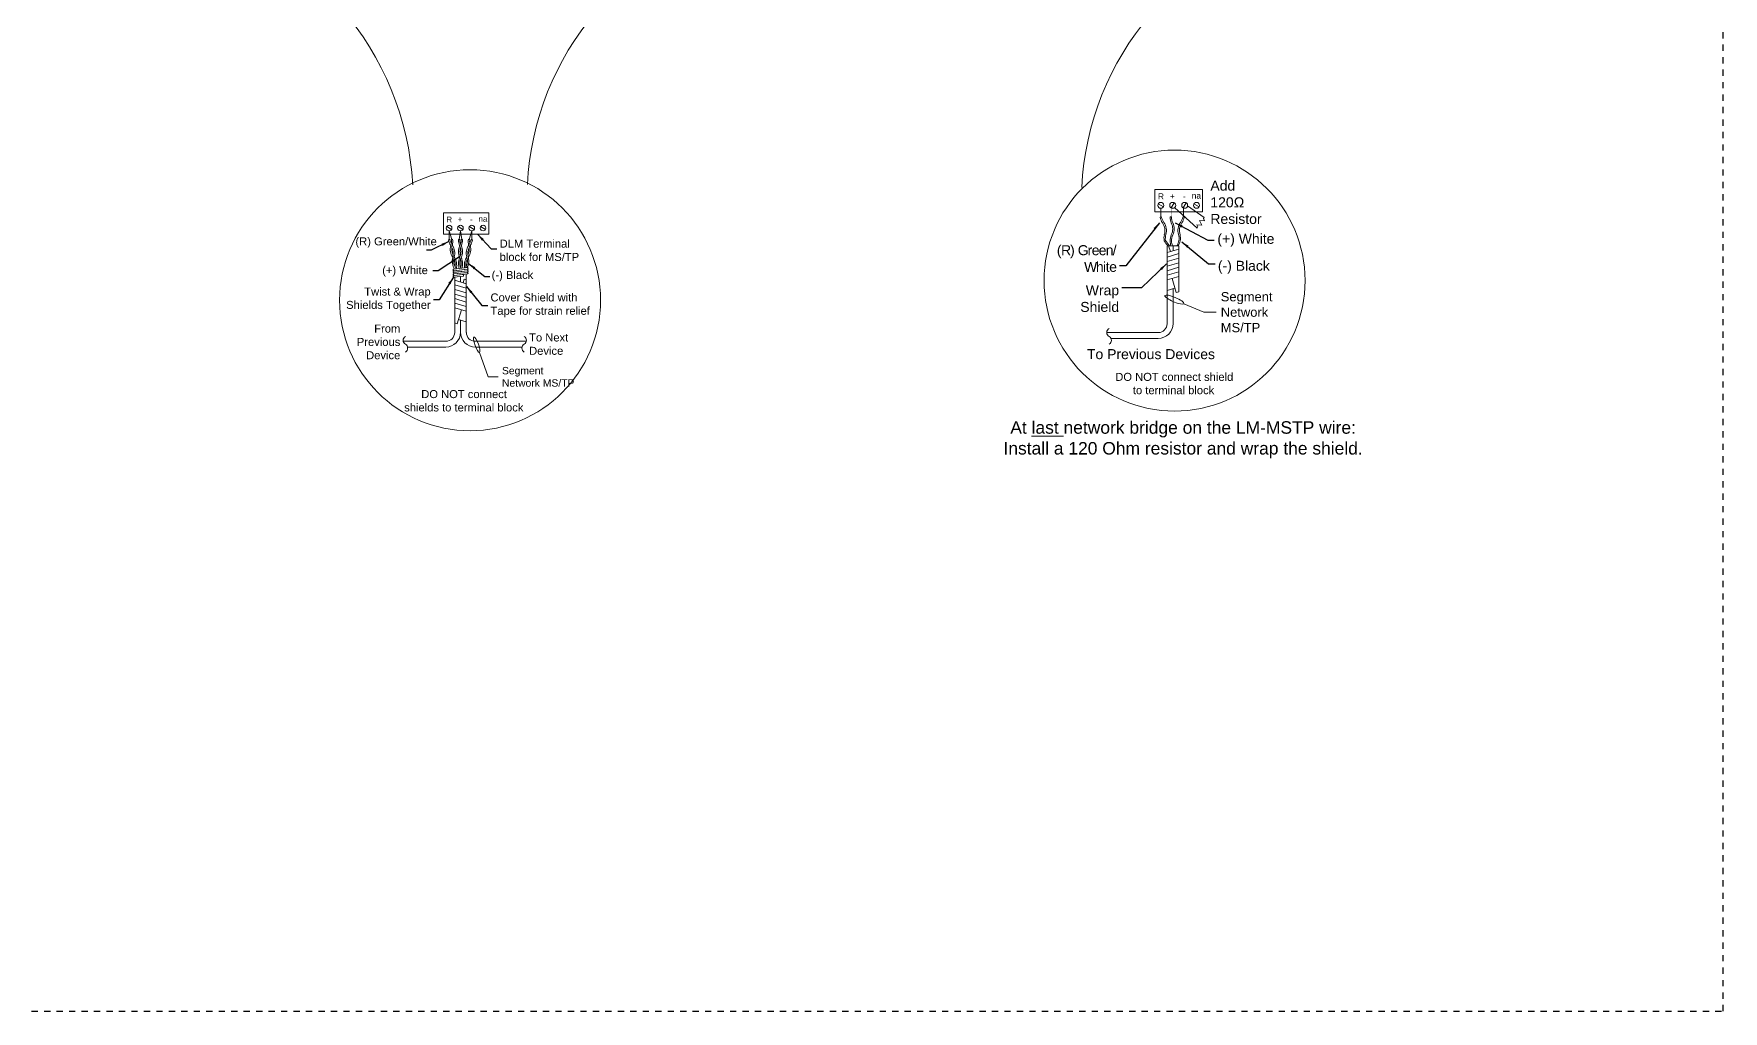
# Model space of a CAD drawing. Header units: inches. Extents: x -60 to 2005, y -577 to 104.
# Drawn here: x 538.3 to 606, y -576.6 to -537.4 of the extents above; entities that cross this region are included whole.
import ezdxf
from ezdxf.enums import TextEntityAlignment as Align

# ---------------------------------------------------------------- set-up
doc = ezdxf.new("R2010")
doc.units = ezdxf.units.IN
doc.header["$MEASUREMENT"] = 0
doc.linetypes.add('Demo', pattern=[0.5, 0.25, -0.25])
doc.layers.get('0').update_dxf_attribs({"lineweight": 5})
doc.layers.add('PS Borders', color=40, linetype='Demo', lineweight=5, plot=False)
doc.layers.add('WS_DETAIL', color=7, linetype='Continuous', lineweight=5)
doc.layers.add('WS_LowVoltage', color=6, linetype='Continuous', lineweight=5)
doc.styles.add('ARIAL', font='arial.ttf')
doc.dimstyles.get("Standard").update_dxf_attribs({"dimtxt": 0.18, "dimasz": 0.18, "dimexe": 0.18, "dimexo": 0.0625, "dimgap": 0.09, "dimtad": 0, "dimtih": 1, "dimtoh": 1, "dimdec": 4, "dimzin": 0, "dimdsep": 46, "dimtxsty": 'Standard', "dimcen": 0.09, "dimadec": 0, "dimazin": 0, "dimtfac": 1, "dimtdec": 4, "dimtofl": 0, "dimtmove": 0, "dimatfit": 3, "dimfxl": 1, "dimtolj": 1, "dimtzin": 0, "dimarcsym": 0})

# ---------------------------------------------------------------- blocks, each defined once
blk = doc.blocks.new('A$C043B1A8A')
at = {"layer": 'WS_DETAIL'}
for p, q in [((0, 0), (0.032, 0.027)), ((0.021, 0.092), (0.145, 0.047)), ((0.032, 0.027), (0.021, 0.092)), ((0.123, 0.178), (0.247, 0.132)), ((0.123, 0.178), (0.145, 0.047)), ((0.268, 0.224), (0.236, 0.197)), ((0.236, 0.197), (0.247, 0.132))]:
    blk.add_line(p, q, dxfattribs=at)
blk = doc.blocks.new('A$C65587FE4')
at = {"layer": 'WS_DETAIL'}
for p, q in [((0.468, 0.107), (0.027, 0.054)), ((0.033, 0.001), (0.478, 0.054))]:
    blk.add_line(p, q, dxfattribs=at)
for centre, start, end in [((0.027, 0.027), 90, 283.7483), ((0.474, 0.081), 276.8741, 103.7978)]:
    blk.add_arc(centre, 0.0271, start, end, dxfattribs=at)
blk = doc.blocks.new('G_ENDLINE')
blk.add_lwpolyline([(0.087, 0, -0.57735), (0, 0, 0.57735), (-0.087, 0, 0.57735)], format="xyb")

msp = doc.modelspace()

# ---------------------------------------------------------------- linework, layer by layer
for p, q in [((584.946, -545.211), (584.048, -544.378)), ((585.233, -544.771), (584.567, -544.304)), ((584.215, -545.912), (583.748, -545.912)), ((584.06, -545.912), (583.978, -545.912)), ((584.133, -545.912), (584.06, -545.912)), ((584.202, -545.912), (584.133, -545.912)), ((584.416, -548.232), (585.213, -548.575)), ((585.213, -548.575), (585.706, -548.575))]:
    msp.add_line(p, q)
for centre, radius in [((584.045, -547.308), 5.231), ((583.493, -544.29), 0.119)]:
    msp.add_circle(centre, radius)
for centre, radius, start, end in [((541.832, -544.083), 11.684, 3.04974, 79.14382), ((569.645, -544.035), 11.561, 102.38027, 177.15401), ((591.871, -544.146), 11.561, 102.38027, 177.15401)]:
    msp.add_arc(centre, radius, start, end)
at = {"extrusion": (0, 0, -1)}
msp.add_ellipse((584.037, -548.069), major_axis=(0.378, -0.163), ratio=0.22265, dxfattribs=at)
at = {"layer": 'PS Borders', "lineweight": -3}
msp.add_lwpolyline([(501.722, -576.597), (606.041, -576.597), (606.041, -497.335), (501.722, -497.335)], close=True, dxfattribs=at)
at = {"layer": 'WS_DETAIL'}
for p, q in [((583.254, -543.655), (585.165, -543.655)), ((583.254, -544.551), (583.254, -543.655)), ((585.165, -544.551), (585.165, -543.655)), ((585.165, -544.551), (583.254, -544.551)), ((583.39, -544.23), (583.596, -544.35)), ((583.497, -544.761), (583.492, -544.404)), ((584.031, -544.187), (583.911, -544.393)), ((584.509, -544.187), (584.388, -544.393)), ((584.4, -544.761), (584.406, -544.404)), ((584.823, -544.23), (585.03, -544.35)), ((554.735, -544.596), (556.548, -544.596)), ((554.735, -545.446), (554.735, -544.596)), ((554.863, -545.142), (555.059, -545.256)), ((555.317, -545.142), (555.512, -545.256)), ((555.77, -545.142), (555.966, -545.256)), ((556.223, -545.142), (556.419, -545.256)), ((556.548, -545.446), (556.548, -544.596)), ((583.523, -544.757), (583.472, -544.765)), ((583.921, -544.757), (583.869, -544.757)), ((584.375, -544.757), (584.426, -544.765)), ((556.548, -545.446), (554.735, -545.446)), ((554.991, -545.666), (554.94, -545.674)), ((554.965, -545.67), (554.96, -545.313)), ((554.96, -545.313), (555.071, -545.653)), ((555.045, -545.657), (555.096, -545.648)), ((555.39, -545.666), (555.338, -545.666)), ((555.364, -545.666), (555.417, -545.313)), ((555.417, -545.313), (555.47, -545.666)), ((555.444, -545.666), (555.496, -545.666)), ((555.789, -545.657), (555.738, -545.648)), ((555.874, -545.313), (555.763, -545.653)), ((555.843, -545.666), (555.894, -545.674)), ((555.869, -545.67), (555.874, -545.313)), ((555.533, -547.06), (555.155, -547.106)), ((555.163, -547.169), (555.541, -547.123)), ((555.541, -547.123), (555.533, -547.06)), ((556.179, -550.189), (556.531, -551.166)), ((556.531, -551.166), (556.926, -551.166))]:
    msp.add_line(p, q, dxfattribs=at)
at = {"layer": 'WS_DETAIL', "const_width": 0.0119}
for points in [[(583.497, -544.761), (583.492, -544.404), (583.492, -544.404)], [(583.901, -544.757), (583.946, -544.403), (583.946, -544.403)], [(584.406, -544.404), (584.406, -544.404), (584.4, -544.761)], [(554.965, -545.67), (554.96, -545.313), (555.071, -545.653)], [(555.364, -545.666), (555.417, -545.313), (555.47, -545.666)], [(555.763, -545.653), (555.874, -545.313), (555.869, -545.67)]]:
    msp.add_lwpolyline(points, dxfattribs=at)
at = {"layer": 'WS_DETAIL'}
for centre, radius in [((555.799, -548.095), 5.231), ((583.971, -544.29), 0.119), ((584.449, -544.29), 0.119), ((584.926, -544.29), 0.119), ((554.961, -545.199), 0.113), ((555.414, -545.199), 0.113), ((555.868, -545.199), 0.113), ((556.321, -545.199), 0.113)]:
    msp.add_circle(centre, radius, dxfattribs=at)
for centre, radius, start, end in [((584.107, -544.659), 0.645, 189.46032, 211.10999), ((584.095, -544.647), 0.583, 190.9117, 215.15438), ((583.097, -545.315), 0.56, 9.69108, 35.15438), ((583.16, -545.305), 0.56, 9.69108, 35.15438), ((584.161, -545.138), 0.56, 163.76627, 164.22777), ((583.096, -545.311), 0.56, 343.76627, 9.22957), ((583.16, -545.3), 0.56, 343.76627, 9.22957), ((584.514, -544.757), 0.645, 180, 201.64967), ((583.41, -545.238), 0.56, 0.23075, 25.69406), ((583.41, -545.233), 0.56, 334.30594, 359.76925), ((584.504, -544.742), 0.583, 181.45138, 205.69406), ((583.474, -545.238), 0.56, 0.23075, 25.69406), ((583.474, -545.233), 0.56, 334.30594, 359.76925), ((584.488, -545.238), 0.56, 154.30594, 154.76745), ((584.738, -545.3), 0.56, 170.77043, 196.23373), ((584.737, -545.305), 0.56, 144.84562, 170.30892), ((584.801, -545.311), 0.56, 170.77043, 196.23373), ((584.8, -545.315), 0.56, 144.84562, 170.30892), ((583.737, -545.138), 0.56, 15.77223, 16.23373), ((583.803, -544.647), 0.583, 324.84562, 349.0883), ((583.79, -544.659), 0.645, 328.89001, 350.53968), ((555.576, -545.569), 0.645, 189.46032, 211.10999), ((555.563, -545.556), 0.583, 190.9117, 215.15438), ((555.566, -546.058), 0.56, 164.22777, 189.22957), ((554.565, -546.224), 0.56, 9.69108, 35.15438), ((554.468, -545.738), 0.583, 351.77031, 8.00894), ((554.629, -546.214), 0.56, 9.69108, 35.15438), ((555.629, -546.047), 0.56, 163.76627, 164.22777), ((554.46, -545.754), 0.645, 347.81065, 9.46032), ((555.892, -546.147), 0.56, 154.76745, 179.76925), ((555.982, -545.666), 0.645, 180, 201.64967), ((554.878, -546.147), 0.56, 0.23075, 25.69406), ((555.972, -545.651), 0.583, 181.45138, 205.69406), ((554.862, -545.651), 0.583, 342.30999, 358.54862), ((554.942, -546.147), 0.56, 0.23075, 25.69406), ((555.956, -546.147), 0.56, 154.30594, 154.76745), ((554.852, -545.666), 0.645, 338.35033, 0), ((556.205, -546.214), 0.56, 144.84562, 170.30892), ((556.269, -546.224), 0.56, 144.84562, 170.30892), ((556.373, -545.754), 0.645, 170.53968, 192.18935), ((555.205, -546.047), 0.56, 15.77223, 16.23373), ((555.271, -545.556), 0.583, 324.84562, 349.0883), ((556.366, -545.738), 0.583, 171.99106, 188.22969), ((555.268, -546.058), 0.56, 350.77043, 15.77223), ((555.258, -545.569), 0.645, 328.89001, 350.53968), ((584.265, -545.604), 0.645, 167.81065, 189.46032), ((585.133, -544.795), 1.761, 211.29264, 219.3977), ((584.257, -545.62), 0.583, 163.76627, 188.00894), ((584.628, -545.129), 1.107, 211.10916, 225.05617), ((584.514, -545.714), 0.645, 158.35033, 180), ((584.514, -545.714), 0.645, 180, 197.9088), ((584.504, -545.729), 0.583, 154.30594, 178.54862), ((584.598, -545.689), 0.677, 182.12426, 199.25938), ((583.604, -545.579), 0.625, 327.7744, 348.76108), ((583.879, -545.662), 0.393, 321.8127, 353.01303), ((583.641, -545.62), 0.583, 351.99106, 16.23373), ((583.633, -545.604), 0.645, 350.53968, 12.18935), ((555.565, -546.053), 0.56, 189.69108, 214.69287), ((555.629, -546.047), 0.56, 173.54689, 189.22957), ((555.628, -546.043), 0.56, 189.69108, 205.37375), ((555.733, -546.513), 0.645, 167.81065, 189.46032), ((554.565, -546.22), 0.56, 343.76627, 9.22957), ((555.725, -546.529), 0.583, 163.76627, 188.00894), ((554.63, -546.711), 0.583, 10.9117, 27.15033), ((554.628, -546.209), 0.56, 343.76627, 9.22957), ((555.628, -546.043), 0.56, 214.69287, 215.15438), ((554.618, -546.698), 0.645, 9.46032, 31.10999), ((554.618, -546.698), 0.645, 347.81065, 9.46032), ((555.892, -546.143), 0.56, 180.23075, 205.23255), ((555.982, -546.623), 0.645, 158.35033, 180), ((554.878, -546.143), 0.56, 334.30594, 359.76925), ((555.972, -546.638), 0.583, 154.30594, 178.54862), ((555.956, -546.147), 0.56, 164.08657, 179.76925), ((555.956, -546.143), 0.56, 180.23075, 195.91343), ((554.862, -546.638), 0.583, 1.45138, 17.69001), ((554.942, -546.143), 0.56, 334.30594, 359.76925), ((555.956, -546.143), 0.56, 205.23255, 205.69406), ((554.852, -546.623), 0.645, 360, 21.64967), ((556.216, -546.698), 0.645, 170.53968, 188.71921), ((556.216, -546.698), 0.645, 148.89001, 170.53968), ((556.204, -546.711), 0.583, 152.84967, 169.0883), ((556.206, -546.209), 0.56, 170.77043, 196.23373), ((555.206, -546.043), 0.56, 324.84562, 325.30713), ((555.109, -546.529), 0.583, 351.99106, 16.23373), ((556.269, -546.22), 0.56, 170.77043, 196.23373), ((555.206, -546.043), 0.56, 334.62625, 350.30892), ((555.269, -546.053), 0.56, 325.30713, 350.30892), ((555.101, -546.513), 0.645, 350.53968, 12.18935), ((555.205, -546.047), 0.56, 350.77043, 6.45311), ((555.733, -546.513), 0.645, 189.46032, 210.97532), ((555.155, -547.138), 0.0322, 90, 283.74828), ((555.72, -546.5), 0.583, 190.9117, 215.15438), ((554.625, -546.682), 0.583, 351.77031, 8.00894), ((554.786, -547.158), 0.56, 34.98305, 35.15438), ((555.786, -546.991), 0.56, 163.76627, 163.94966), ((555.982, -546.623), 0.645, 180, 197.9088), ((555.972, -546.609), 0.583, 181.45138, 200.70133), ((554.862, -546.609), 0.583, 342.30999, 358.54862), ((554.852, -546.623), 0.645, 343.21943, 0), ((555.114, -546.5), 0.583, 329.95264, 349.0883), ((556.209, -546.682), 0.583, 171.99106, 188.22969), ((555.101, -546.513), 0.645, 335.18436, 350.53968)]:
    msp.add_arc(centre, radius, start, end, dxfattribs=at)
at = {"layer": 'WS_DETAIL', "extrusion": (0, 0, -1)}
msp.add_ellipse((556.067, -549.878), major_axis=(0.112, -0.31), ratio=0.22265, dxfattribs=at)
at = {"layer": 'WS_LowVoltage'}
for p, q in [((583.748, -545.912), (583.748, -549.034)), ((583.802, -545.912), (583.881, -546.139)), ((583.982, -545.912), (583.982, -546.109)), ((584.215, -545.912), (584.215, -547.752)), ((584.215, -546.041), (583.748, -546.178)), ((584.215, -546.224), (583.748, -546.361)), ((584.215, -546.407), (583.748, -546.545)), ((584.215, -546.591), (583.748, -546.728)), ((555.183, -547.166), (555.183, -549.006)), ((555.417, -547.138), (555.417, -547.363)), ((555.417, -547.138), (555.417, -547.363)), ((555.56, -547.247), (555.517, -547.393)), ((555.56, -547.247), (555.65, -547.274)), ((555.65, -547.046), (555.65, -549.384)), ((584.215, -546.774), (583.748, -546.911)), ((584.215, -546.957), (583.748, -547.095)), ((584.215, -547.141), (583.748, -547.278)), ((583.945, -547.22), (584.111, -547.783)), ((555.183, -547.295), (555.65, -547.432)), ((555.183, -547.478), (555.65, -547.615)), ((555.183, -547.661), (555.65, -547.799)), ((555.183, -547.845), (555.65, -547.982)), ((584.06, -547.609), (583.748, -547.701)), ((583.982, -547.632), (583.982, -549.03)), ((584.215, -547.752), (584.111, -547.783)), ((555.183, -548.028), (555.65, -548.165)), ((555.183, -548.211), (555.65, -548.349)), ((555.183, -548.395), (555.65, -548.532)), ((555.453, -548.474), (555.287, -549.037)), ((555.183, -549.006), (555.287, -549.037)), ((555.183, -549.006), (555.183, -549.384)), ((555.339, -548.863), (555.65, -548.955)), ((555.417, -548.886), (555.417, -549.38)), ((554.827, -549.741), (553.121, -549.741)), ((554.823, -549.974), (553.293, -549.974)), ((556.007, -549.741), (558.056, -549.741)), ((556.011, -549.974), (557.885, -549.974)), ((583.392, -549.391), (581.342, -549.391)), ((583.388, -549.624), (581.514, -549.624))]:
    msp.add_line(p, q, dxfattribs=at)
for centre, radius, start, end in [((583.388, -549.03), 0.594, 270, 360), ((583.392, -549.034), 0.356, 270, 360), ((554.823, -549.38), 0.594, 270, 0), ((554.827, -549.384), 0.356, 270, 0), ((556.011, -549.38), 0.594, 180, 270), ((556.007, -549.384), 0.356, 180, 270)]:
    msp.add_arc(centre, radius, start, end, dxfattribs=at)

# ---------------------------------------------------------------- block references
at = {"xscale": 1.504446419360172, "yscale": 1.504446419360172, "zscale": 1.504446419360172, "rotation": 16.97949479074031}
msp.add_blockref('A$C043B1A8A', (584.946, -545.211), dxfattribs=at)
at = {"layer": 'WS_DETAIL', "xscale": 1.188120711266847, "yscale": 1.188120711266847, "zscale": 1.188120711266847}
for p in [(555.123, -546.912), (555.123, -546.976), (555.123, -547.041), (555.123, -547.105)]:
    msp.add_blockref('A$C65587FE4', p, dxfattribs=at)
at = {"layer": 'WS_DETAIL', "yscale": 3.610317446522354, "zscale": 3.610317446522354}
for p, xscale, rotation in [((581.419, -549.545), -3.610317446522354, 270), ((557.97, -549.857), 3.610317446522354, 90)]:
    msp.add_blockref('G_ENDLINE', p, dxfattribs=dict(at, xscale=xscale, rotation=rotation))
at = {"layer": 'WS_DETAIL', "extrusion": (0, 0, -1), "xscale": 3.610317446522354, "yscale": 3.610317446522354, "zscale": -3.610317446522341, "rotation": 90}
msp.add_blockref('G_ENDLINE', (-553.207, -549.857), dxfattribs=at)

# ---------------------------------------------------------------- texts
at = {"lineweight": -3, "insert": (585.48, -543.299), "char_height": 0.40074, "width": 2.09902, "attachment_point": 1, "style": 'ARIAL'}
msp.add_mtext('Add 120Ω Resistor', dxfattribs=at)
at = {"style": 'ARIAL'}
for s, insert, char_height, attachment_point in [('{\\T0.9;(R) Green/\\PWhite}', (581.704, -546.962), 0.40074, 9), ('(+) White', (585.762, -545.952), 0.4007, 7), ('(-) Black', (585.781, -547.034), 0.4007, 7), ('Wrap^JShield ', (581.821, -548.568), 0.40074, 9)]:
    msp.add_mtext(s, dxfattribs=dict(at, insert=insert, char_height=char_height, attachment_point=attachment_point))
at = {"linetype": 'Continuous', "style": 'ARIAL'}
for s, insert, char_height, width, attachment_point in [('Segment \\PNetwork \\PMS/TP', (585.897, -548.575), 0.3711, 10.28363, 4), ('To Previous Devices', (583.098, -550.258), 0.40074, 10.28363, 5), ('At {\\Llast} network bridge on the LM-MSTP wire:\\PInstall a 120 Ohm resistor and wrap the shield.', (584.387, -553.688), 0.5, 14.70047, 5)]:
    msp.add_mtext(s, dxfattribs=dict(at, insert=insert, char_height=char_height, width=width, attachment_point=attachment_point))
at = {"layer": 'WS_DETAIL', "style": 'ARIAL'}
for s, height, p in [('R', 0.239, (583.499, -543.93)), ('+', 0.239, (583.954, -543.925)), ('na', 0.2389, (584.92, -543.901)), ('-', 0.239, (584.432, -543.925)), ('R', 0.227, (554.966, -544.858)), ('+', 0.227, (555.399, -544.853)), ('-', 0.227, (555.852, -544.853)), ('na', 0.2266, (556.315, -544.83))]:
    msp.add_text(s, height=height, dxfattribs=at).set_placement(p, align=Align.MIDDLE)
for s, insert, char_height, attachment_point in [('(R) Green/White', (551.204, -545.991), 0.32079, 7), ('DLM Terminal \\Pblock for MS/TP', (556.986, -546.524), 0.32079, 7), ('(+) White', (554.107, -547.144), 0.3208, 9), ('(-) Black', (558.333, -547.337), 0.3208, 9), ('Twist & Wrap \\PShields Together', (554.221, -548.538), 0.32079, 9), ('Cover Shield with \\PTape for strain relief', (556.619, -548.774), 0.32079, 7), ('From \\PPrevious \\PDevice', (553.003, -550.464), 0.3208, 9)]:
    msp.add_mtext(s, dxfattribs=dict(at, insert=insert, char_height=char_height, attachment_point=attachment_point))
at = {"layer": 'WS_DETAIL', "linetype": 'Continuous', "width": 8.23197, "attachment_point": 4, "style": 'ARIAL'}
for s, insert, char_height in [('To Next \\PDevice', (558.167, -549.857), 0.3208), ('Segment \\PNetwork MS/TP', (557.079, -551.166), 0.29703)]:
    msp.add_mtext(s, dxfattribs=dict(at, insert=insert, char_height=char_height))
at = {"layer": 'WS_DETAIL', "char_height": 0.32079, "width": 4.85027, "attachment_point": 7, "style": 'ARIAL'}
for s, insert in [('\\pi0.092497;DO NOT connect shield \\P\\pi0.79853;to terminal block', (581.574, -551.866)), ('\\pi0.72566;DO NOT connect \\P\\pi0.041731;shields to terminal block', (553.116, -552.557))]:
    msp.add_mtext(s, dxfattribs=dict(at, insert=insert))

# ---------------------------------------------------------------- leaders
for points in [[(583.434, -544.988), (582.087, -546.711), (581.838, -546.712)], [(584.071, -544.995), (585.379, -545.685), (585.628, -545.685)], [(584.341, -545.757), (585.403, -546.633), (585.671, -546.633)], [(583.725, -546.633), (582.715, -547.595), (581.926, -547.595)]]:
    msp.add_leader(points, dimstyle='Standard', override={"dimasz": 0.31, "dimgap": 0.09, "dimtad": 0})
at = {"layer": 'WS_DETAIL'}
for points in [[(554.954, -545.739), (554.246, -546.082), (554.047, -546.082)], [(556.103, -545.451), (556.644, -546.029), (556.879, -546.03)], [(555.372, -546.353), (554.518, -546.911), (554.304, -546.911)], [(555.14, -547.166), (554.564, -548.073), (554.328, -548.073)], [(555.737, -546.619), (556.398, -547.138), (556.597, -547.139)], [(555.655, -547.537), (556.277, -548.31), (556.512, -548.311)]]:
    msp.add_leader(points, dimstyle='Standard', override={"dimasz": 0.31, "dimgap": 0.09, "dimtad": 0}, dxfattribs=at)

doc.saveas('drawing.dxf')
